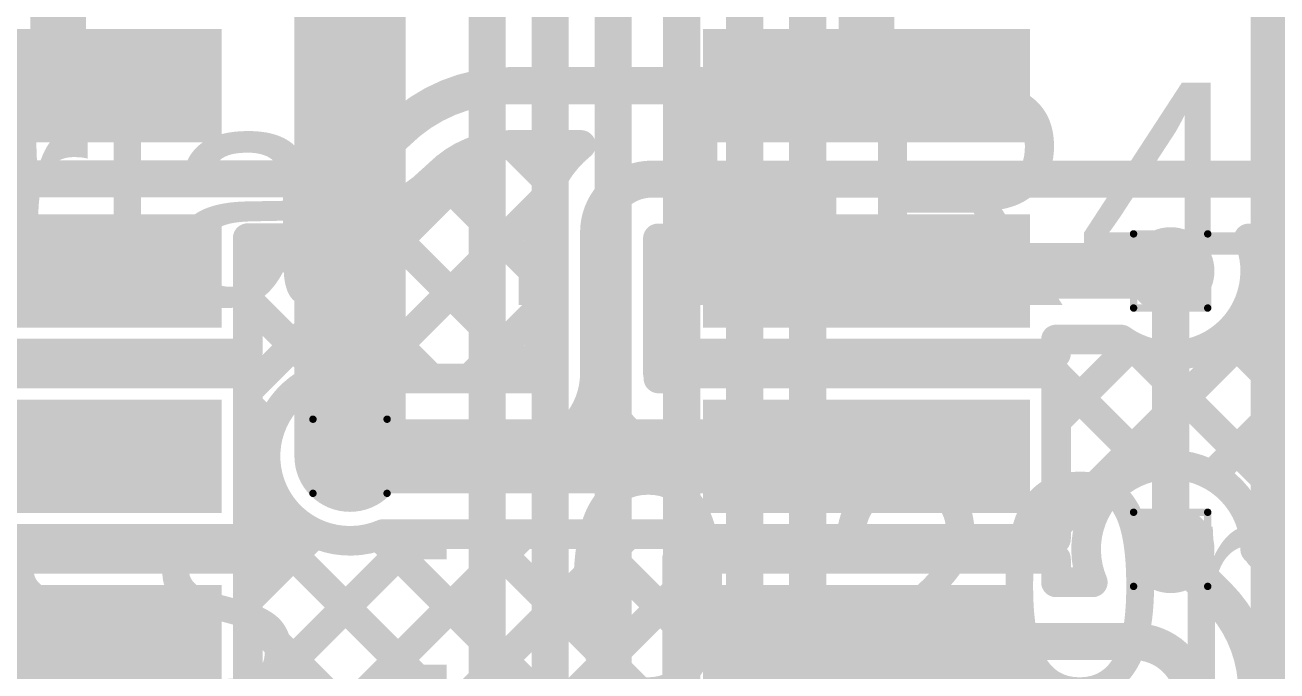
# Model space of a CAD drawing. Header units: inches. Extents: x -17 to 443, y -40 to 218.
# Drawn here: x 95.82 to 104.4, y 145.42 to 149.84 of the extents above; entities that cross this region are included whole.
import ezdxf

# ---------------------------------------------------------------- set-up
doc = ezdxf.new("R2010")
doc.units = ezdxf.units.IN
for name, color, linetype in [('Bottom Layer', 5, 'Continuous'), ('Drill Drawing', 1, 'Continuous'), ('Fabrication', 76, 'Continuous'), ('Top Layer', 1, 'Continuous'), ('Top Overlay', 2, 'Continuous'), ('Top Paste', 8, 'Continuous'), ('Top Solder', 216, 'Continuous'), ('Via Holes', 16, 'Continuous')]:
    doc.layers.add(name, color=color, linetype=linetype)
doc.styles.add('Arial', font='', dxfattribs={"height": 0.2})
doc.styles.get('Arial').set_extended_font_data('Arial')

# ---------------------------------------------------------------- blocks, each defined once
blk = doc.blocks.new('14_SO_26')
at = {"layer": 'Top Layer'}
for points in [[(-1.7501, 4.097), (-1.7501, 3.523), (-3.7881, 3.523), (-3.7881, 4.097)], [(3.7881, 4.097), (3.7881, 3.523), (1.7501, 3.523), (1.7501, 4.097)], [(-1.7501, 2.827), (-1.7501, 2.253), (-3.7881, 2.253), (-3.7881, 2.827)], [(3.7881, 2.827), (3.7881, 2.253), (1.7501, 2.253), (1.7501, 2.827)], [(-1.7501, 1.557), (-1.7501, 0.983), (-3.7881, 0.983), (-3.7881, 1.557)], [(3.7881, 1.557), (3.7881, 0.983), (1.7501, 0.983), (1.7501, 1.557)], [(-1.7501, 0.287), (-1.7501, -0.287), (-3.7881, -0.287), (-3.7881, 0.287)], [(3.7881, 0.287), (3.7881, -0.287), (1.7501, -0.287), (1.7501, 0.287)], [(-1.7501, -0.983), (-1.7501, -1.557), (-3.7881, -1.557), (-3.7881, -0.983)], [(3.7881, -0.983), (3.7881, -1.557), (1.7501, -1.557), (1.7501, -0.983)], [(-1.7501, -2.253), (-1.7501, -2.827), (-3.7881, -2.827), (-3.7881, -2.253)], [(3.7881, -2.253), (3.7881, -2.827), (1.7501, -2.827), (1.7501, -2.253)], [(-1.7501, -3.523), (-1.7501, -4.097), (-3.7881, -4.097), (-3.7881, -3.523)], [(3.7881, -3.523), (3.7881, -4.097), (1.7501, -4.097), (1.7501, -3.523)]]:
    blk.add_hatch(color=1, dxfattribs=at).paths.add_polyline_path(points)
at = {"layer": 'Top Paste'}
for points in [[(-1.7501, 4.097), (-1.7501, 3.523), (-3.7881, 3.523), (-3.7881, 4.097)], [(3.7881, 4.097), (3.7881, 3.523), (1.7501, 3.523), (1.7501, 4.097)], [(-1.7501, 2.827), (-1.7501, 2.253), (-3.7881, 2.253), (-3.7881, 2.827)], [(3.7881, 2.827), (3.7881, 2.253), (1.7501, 2.253), (1.7501, 2.827)], [(-1.7501, 1.557), (-1.7501, 0.983), (-3.7881, 0.983), (-3.7881, 1.557)], [(3.7881, 1.557), (3.7881, 0.983), (1.7501, 0.983), (1.7501, 1.557)], [(-1.7501, 0.287), (-1.7501, -0.287), (-3.7881, -0.287), (-3.7881, 0.287)], [(3.7881, 0.287), (3.7881, -0.287), (1.7501, -0.287), (1.7501, 0.287)], [(-1.7501, -0.983), (-1.7501, -1.557), (-3.7881, -1.557), (-3.7881, -0.983)], [(3.7881, -0.983), (3.7881, -1.557), (1.7501, -1.557), (1.7501, -0.983)], [(-1.7501, -2.253), (-1.7501, -2.827), (-3.7881, -2.827), (-3.7881, -2.253)], [(3.7881, -2.253), (3.7881, -2.827), (1.7501, -2.827), (1.7501, -2.253)], [(-1.7501, -3.523), (-1.7501, -4.097), (-3.7881, -4.097), (-3.7881, -3.523)], [(3.7881, -3.523), (3.7881, -4.097), (1.7501, -4.097), (1.7501, -3.523)]]:
    blk.add_hatch(color=8, dxfattribs=at).paths.add_polyline_path(points)
at = {"layer": 'Top Solder'}
for points in [[(-1.6485, 4.1986), (-1.6485, 3.4214), (-3.8897, 3.4214), (-3.8897, 4.1986)], [(3.8897, 4.1986), (3.8897, 3.4214), (1.6485, 3.4214), (1.6485, 4.1986)], [(-1.6485, 2.9286), (-1.6485, 2.1514), (-3.8897, 2.1514), (-3.8897, 2.9286)], [(3.8897, 2.9286), (3.8897, 2.1514), (1.6485, 2.1514), (1.6485, 2.9286)], [(-1.6485, 1.6586), (-1.6485, 0.8814), (-3.8897, 0.8814), (-3.8897, 1.6586)], [(3.8897, 1.6586), (3.8897, 0.8814), (1.6485, 0.8814), (1.6485, 1.6586)], [(-1.6485, 0.3886), (-1.6485, -0.3886), (-3.8897, -0.3886), (-3.8897, 0.3886)], [(3.8897, 0.3886), (3.8897, -0.3886), (1.6485, -0.3886), (1.6485, 0.3886)], [(-1.6485, -0.8814), (-1.6485, -1.6586), (-3.8897, -1.6586), (-3.8897, -0.8814)], [(3.8897, -0.8814), (3.8897, -1.6586), (1.6485, -1.6586), (1.6485, -0.8814)], [(-1.6485, -2.1514), (-1.6485, -2.9286), (-3.8897, -2.9286), (-3.8897, -2.1514)], [(3.8897, -2.1514), (3.8897, -2.9286), (1.6485, -2.9286), (1.6485, -2.1514)], [(-1.6485, -3.4214), (-1.6485, -4.1986), (-3.8897, -4.1986), (-3.8897, -3.4214)], [(3.8897, -3.4214), (3.8897, -4.1986), (1.6485, -4.1986), (1.6485, -3.4214)]]:
    blk.add_hatch(color=216, dxfattribs=at).paths.add_polyline_path(points)
at = {"layer": 'Top Overlay'}
for points in [[(-1.5214, 4.4012, 0.1524, 0.1524, 0), (1.5214, 4.4012, 0.1524, 0.1524, 0)], [(-4.1661, 3.7084, 0.2, 0.2, 0), (-4.1661, 3.9624, 0.2, 0.2, 0)], [(-4.1661, 3.9624, 0.2, 0.2, 0), (-4.0391, 3.8354, 0.2, 0.2, 0)], [(-4.1661, 3.7084, 0.2, 0.2, 0), (-4.0391, 3.8354, 0.2, 0.2, 0)], [(-1.5214, -4.4012, 0.1524, 0.1524, 0), (1.5214, -4.4012, 0.1524, 0.1524, 0)]]:
    blk.add_lwpolyline(points, format="xyseb", dxfattribs=at)
for points in [[(-1.5595, 4.4012, 0.0762, 0.0762, 1), (-1.4833, 4.4012, 0.0762, 0.0762, 1)], [(1.4833, 4.4012, 0.0762, 0.0762, 1), (1.5595, 4.4012, 0.0762, 0.0762, 1)], [(-4.2161, 3.9624, 0.1, 0.1, 1), (-4.1161, 3.9624, 0.1, 0.1, 1)], [(-4.2161, 3.9624, 0.1, 0.1, 1), (-4.1161, 3.9624, 0.1, 0.1, 1)], [(-4.0891, 3.8354, 0.1, 0.1, 1), (-3.9891, 3.8354, 0.1, 0.1, 1)], [(-4.0891, 3.8354, 0.1, 0.1, 1), (-3.9891, 3.8354, 0.1, 0.1, 1)], [(-4.2161, 3.7084, 0.1, 0.1, 1), (-4.1161, 3.7084, 0.1, 0.1, 1)], [(-4.2161, 3.7084, 0.1, 0.1, 1), (-4.1161, 3.7084, 0.1, 0.1, 1)], [(-1.5595, -4.4012, 0.0762, 0.0762, 1), (-1.4833, -4.4012, 0.0762, 0.0762, 1)], [(1.4833, -4.4012, 0.0762, 0.0762, 1), (1.5595, -4.4012, 0.0762, 0.0762, 1)]]:
    blk.add_lwpolyline(points, format="xyseb", close=True, dxfattribs=at)

msp = doc.modelspace()

# ---------------------------------------------------------------- hatches: boundary and pattern name
at = {"layer": 'Bottom Layer'}
h = msp.add_hatch(color=5, dxfattribs=at)
edge = h.paths.add_edge_path()
edge.add_arc((103.6687, 148.1595), 0.3, 0, 360)
h = msp.add_hatch(color=5, dxfattribs=at)
edge = h.paths.add_edge_path()
edge.add_arc((98.0461, 146.8895), 0.3, 0, 360)
h = msp.add_hatch(color=5, dxfattribs=at)
edge = h.paths.add_edge_path()
edge.add_arc((103.6687, 146.2518), 0.3, 0, 360)
at = {"layer": 'Top Layer'}
h = msp.add_hatch(color=1, dxfattribs=at)
edge = h.paths.add_edge_path()
edge.add_arc((103.6687, 148.1595), 0.3, 0, 360)
h = msp.add_hatch(color=1, dxfattribs=at)
edge = h.paths.add_edge_path()
edge.add_arc((98.0461, 146.8895), 0.3, 0, 360)
h = msp.add_hatch(color=1, dxfattribs=at)
edge = h.paths.add_edge_path()
edge.add_arc((103.6687, 146.2518), 0.3, 0, 360)
at = {"layer": 'Via Holes'}
h = msp.add_hatch(color=7, dxfattribs=at)
edge = h.paths.add_edge_path()
edge.add_arc((103.6687, 148.1595), 0.15, 0, 360)
h = msp.add_hatch(color=7, dxfattribs=at)
edge = h.paths.add_edge_path()
edge.add_arc((98.0461, 146.8895), 0.15, 0, 360)
h = msp.add_hatch(color=7, dxfattribs=at)
edge = h.paths.add_edge_path()
edge.add_arc((103.6687, 146.2518), 0.15, 0, 360)

# ---------------------------------------------------------------- linework, layer by layer
at = {"layer": 'Bottom Layer'}
for points in [[(100.3182, 139.5738, 0.254, 0.254, 0), (100.3182, 158.7518, 0.254, 0.254, 0)], [(104.3442, 139.5644, 0.254, 0.254, 0), (104.3442, 158.7611, 0.254, 0.254, 0)], [(99.8489, 139.6531, 0.254, 0.254, 0), (99.8489, 158.6725, 0.254, 0.254, 0)], [(99.4171, 140.9152, 0.254, 0.254, 0), (99.4171, 157.5021, 0.254, 0.254, 0)], [(100.75, 140.8023, 0.254, 0.254, 0), (100.75, 157.4455, 0.254, 0.254, 0)], [(101.1818, 141.1861, 0.254, 0.254, 0), (101.1818, 157.2257, 0.254, 0.254, 0)], [(98.9853, 141.2654, 0.254, 0.254, 0), (98.9853, 157.0234, 0.254, 0.254, 0)], [(98.0461, 146.8895, 0.762, 0.762, 0), (98.0461, 155.9929, 0.762, 0.762, 0)], [(103.6687, 146.2518, 0.254, 0.254, 0), (103.6687, 148.138, 0.254, 0.254, 0)]]:
    msp.add_lwpolyline(points, format="xyseb", dxfattribs=at)
for points in [[(103.6052, 148.138, 0.127, 0.127, 1), (103.7322, 148.138, 0.127, 0.127, 1)], [(97.8556, 146.8895, 0.381, 0.381, 1), (98.2366, 146.8895, 0.381, 0.381, 1)], [(103.6052, 146.2518, 0.127, 0.127, 1), (103.7322, 146.2518, 0.127, 0.127, 1)]]:
    msp.add_lwpolyline(points, format="xyseb", close=True, dxfattribs=at)
at = {"layer": 'Drill Drawing'}
for points in [[(103.4147, 148.4135, 0.0508, 0.0508, 0), (103.9227, 148.4135, 0.0508, 0.0508, 0)], [(103.4147, 147.9055, 0.0508, 0.0508, 0), (103.4147, 148.4135, 0.0508, 0.0508, 0)], [(103.9227, 147.9055, 0.0508, 0.0508, 0), (103.9227, 148.4135, 0.0508, 0.0508, 0)], [(103.4147, 147.9055, 0.0508, 0.0508, 0), (103.9227, 147.9055, 0.0508, 0.0508, 0)], [(97.7921, 147.1435, 0.0508, 0.0508, 0), (98.3001, 147.1435, 0.0508, 0.0508, 0)], [(97.7921, 146.6355, 0.0508, 0.0508, 0), (97.7921, 147.1435, 0.0508, 0.0508, 0)], [(98.3001, 146.6355, 0.0508, 0.0508, 0), (98.3001, 147.1435, 0.0508, 0.0508, 0)], [(97.7921, 146.6355, 0.0508, 0.0508, 0), (98.3001, 146.6355, 0.0508, 0.0508, 0)], [(103.4147, 146.5058, 0.0508, 0.0508, 0), (103.9227, 146.5058, 0.0508, 0.0508, 0)], [(103.4147, 145.9978, 0.0508, 0.0508, 0), (103.4147, 146.5058, 0.0508, 0.0508, 0)], [(103.9227, 145.9978, 0.0508, 0.0508, 0), (103.9227, 146.5058, 0.0508, 0.0508, 0)], [(103.4147, 145.9978, 0.0508, 0.0508, 0), (103.9227, 145.9978, 0.0508, 0.0508, 0)]]:
    msp.add_lwpolyline(points, format="xyseb", dxfattribs=at)
for points in [[(103.402, 148.4135, 0.0254, 0.0254, 1), (103.4274, 148.4135, 0.0254, 0.0254, 1)], [(103.402, 148.4135, 0.0254, 0.0254, 1), (103.4274, 148.4135, 0.0254, 0.0254, 1)], [(103.91, 148.4135, 0.0254, 0.0254, 1), (103.9354, 148.4135, 0.0254, 0.0254, 1)], [(103.91, 148.4135, 0.0254, 0.0254, 1), (103.9354, 148.4135, 0.0254, 0.0254, 1)], [(103.402, 147.9055, 0.0254, 0.0254, 1), (103.4274, 147.9055, 0.0254, 0.0254, 1)], [(103.402, 147.9055, 0.0254, 0.0254, 1), (103.4274, 147.9055, 0.0254, 0.0254, 1)], [(103.91, 147.9055, 0.0254, 0.0254, 1), (103.9354, 147.9055, 0.0254, 0.0254, 1)], [(103.91, 147.9055, 0.0254, 0.0254, 1), (103.9354, 147.9055, 0.0254, 0.0254, 1)], [(97.7794, 147.1435, 0.0254, 0.0254, 1), (97.8048, 147.1435, 0.0254, 0.0254, 1)], [(97.7794, 147.1435, 0.0254, 0.0254, 1), (97.8048, 147.1435, 0.0254, 0.0254, 1)], [(98.2874, 147.1435, 0.0254, 0.0254, 1), (98.3128, 147.1435, 0.0254, 0.0254, 1)], [(98.2874, 147.1435, 0.0254, 0.0254, 1), (98.3128, 147.1435, 0.0254, 0.0254, 1)], [(97.7794, 146.6355, 0.0254, 0.0254, 1), (97.8048, 146.6355, 0.0254, 0.0254, 1)], [(97.7794, 146.6355, 0.0254, 0.0254, 1), (97.8048, 146.6355, 0.0254, 0.0254, 1)], [(98.2874, 146.6355, 0.0254, 0.0254, 1), (98.3128, 146.6355, 0.0254, 0.0254, 1)], [(98.2874, 146.6355, 0.0254, 0.0254, 1), (98.3128, 146.6355, 0.0254, 0.0254, 1)], [(103.402, 146.5058, 0.0254, 0.0254, 1), (103.4274, 146.5058, 0.0254, 0.0254, 1)], [(103.402, 146.5058, 0.0254, 0.0254, 1), (103.4274, 146.5058, 0.0254, 0.0254, 1)], [(103.91, 146.5058, 0.0254, 0.0254, 1), (103.9354, 146.5058, 0.0254, 0.0254, 1)], [(103.91, 146.5058, 0.0254, 0.0254, 1), (103.9354, 146.5058, 0.0254, 0.0254, 1)], [(103.402, 145.9978, 0.0254, 0.0254, 1), (103.4274, 145.9978, 0.0254, 0.0254, 1)], [(103.402, 145.9978, 0.0254, 0.0254, 1), (103.4274, 145.9978, 0.0254, 0.0254, 1)], [(103.91, 145.9978, 0.0254, 0.0254, 1), (103.9354, 145.9978, 0.0254, 0.0254, 1)], [(103.91, 145.9978, 0.0254, 0.0254, 1), (103.9354, 145.9978, 0.0254, 0.0254, 1)]]:
    msp.add_lwpolyline(points, format="xyseb", close=True, dxfattribs=at)
at = {"layer": 'Top Layer'}
for points in [[(96.0466, 149.4295, 0.381, 0.381, 0), (96.0466, 150.6995, 0.381, 0.381, 0)], [(101.5848, 149.4295, 0.381, 0.381, 0), (101.5848, 150.6995, 0.381, 0.381, 0)], [(98.3655, 149.1101, 0.254, 0.254, -0.198912), (99.1364, 149.4295, 0.254, 0.254, 0)], [(99.1364, 149.4295, 0.254, 0.254, 0), (101.5848, 149.4295, 0.254, 0.254, 0)], [(98.3655, 149.1101, 0.254, 0.254, -0.198912), (97.5945, 148.7908, 0.254, 0.254, 0)], [(97.345, 147.3383, 0.2032, 0.2032, 0), (99.0198, 149.013, 0.2032, 0.2032, 0)], [(98.6528, 148.8228, 0.2032, 0.2032, -0.198912), (99.1364, 149.0231, 0.2032, 0.2032, 0)], [(99.1364, 149.0231, 0.2032, 0.2032, 0), (99.6281, 149.0231, 0.2032, 0.2032, 0)], [(99.1574, 149.0231, 0.2032, 0.2032, 0), (99.4199, 148.7606, 0.2032, 0.2032, 0)], [(99.3428, 148.4244, 0.2032, 0.2032, -0.226113), (99.6281, 149.0231, 0.2032, 0.2032, 0)], [(94.403, 148.7908, 0.254, 0.254, 0), (97.5945, 148.7908, 0.254, 0.254, 0)], [(98.6528, 148.8228, 0.2032, 0.2032, -0.198912), (97.5945, 148.3844, 0.2032, 0.2032, 0)], [(98.646, 148.816, 0.2032, 0.2032, 0), (99.3428, 148.1193, 0.2032, 0.2032, 0)], [(99.7492, 148.4244, 0.254, 0.254, -0.414214), (100.1135, 148.7887, 0.254, 0.254, 0)], [(100.1135, 148.7887, 0.254, 0.254, 0), (109.4945, 148.7887, 0.254, 0.254, 0)], [(98.1786, 147.4535, 0.2032, 0.2032, 0), (99.3772, 148.652, 0.2032, 0.2032, 0)], [(98.2216, 148.5221, 0.2032, 0.2032, 0), (99.3208, 147.4229, 0.2032, 0.2032, 0)], [(97.345, 148.0567, 0.2032, 0.2032, 0), (97.6748, 148.3866, 0.2032, 0.2032, 0)], [(97.345, 148.3844, 0.2032, 0.2032, 0), (97.5945, 148.3844, 0.2032, 0.2032, 0)], [(97.345, 147.5931, 0.2032, 0.2032, 0), (97.345, 148.3844, 0.2032, 0.2032, 0)], [(97.6401, 148.3851, 0.2032, 0.2032, 0), (98.6024, 147.4229, 0.2032, 0.2032, 0)], [(99.3428, 147.4574, 0.2032, 0.2032, 0), (99.3428, 148.4244, 0.2032, 0.2032, 0)], [(99.7492, 147.4574, 0.254, 0.254, 0), (99.7492, 148.4244, 0.254, 0.254, 0)], [(100.1556, 148.3823, 0.2032, 0.2032, 0), (100.2864, 148.3823, 0.2032, 0.2032, 0)], [(100.1556, 147.4574, 0.2032, 0.2032, 0), (100.1556, 148.3823, 0.2032, 0.2032, 0)], [(100.2864, 147.5931, 0.2032, 0.2032, 0), (100.2864, 148.3823, 0.2032, 0.2032, 0)], [(102.8832, 146.4107, 0.2032, 0.2032, 0), (104.8548, 148.3823, 0.2032, 0.2032, 0)], [(104.2035, 148.3823, 0.2032, 0.2032, 0), (105.6702, 148.3823, 0.2032, 0.2032, 0)], [(104.2035, 148.3823, 0.2032, 0.2032, -0.099026), (104.2481, 148.1595, 0.2032, 0.2032, 0)], [(94.3845, 148.1595, 0.381, 0.381, 0), (96.0466, 148.1595, 0.381, 0.381, 0)], [(101.5848, 148.1595, 0.381, 0.381, 0), (103.6687, 148.1595, 0.381, 0.381, 0)], [(104.241, 148.25, 0.2032, 0.2032, 0), (105.1317, 147.3594, 0.2032, 0.2032, 0)], [(100.1556, 147.9936, 0.2032, 0.2032, 0), (100.2864, 148.1244, 0.2032, 0.2032, 0)], [(104.2481, 148.1595, 0.2032, 0.2032, -0.611631), (103.3298, 147.6896, 0.2032, 0.2032, 0)], [(97.345, 147.9618, 0.2032, 0.2032, 0), (97.8665, 147.4403, 0.2032, 0.2032, 0)], [(100.1556, 148.0249, 0.2032, 0.2032, 0), (100.2864, 147.8941, 0.2032, 0.2032, 0)], [(98.8664, 147.4229, 0.2032, 0.2032, 0), (99.3428, 147.8992, 0.2032, 0.2032, 0)], [(104.0497, 147.7229, 0.2032, 0.2032, 0), (104.518, 147.2546, 0.2032, 0.2032, 0)], [(102.8832, 147.6896, 0.2032, 0.2032, 0), (103.3298, 147.6896, 0.2032, 0.2032, 0)], [(102.8832, 147.5931, 0.2032, 0.2032, 0), (102.8832, 147.6896, 0.2032, 0.2032, 0)], [(102.8832, 147.1291, 0.2032, 0.2032, 0), (103.4002, 147.6461, 0.2032, 0.2032, 0)], [(103.4162, 147.638, 0.2032, 0.2032, 0), (104.518, 146.5362, 0.2032, 0.2032, 0)], [(94.7482, 147.5931, 0.2032, 0.2032, 0), (97.345, 147.5931, 0.2032, 0.2032, 0)], [(96.0257, 147.4559, 0.2032, 0.2032, 0), (96.1629, 147.5931, 0.2032, 0.2032, 0)], [(96.2769, 147.5931, 0.2032, 0.2032, 0), (96.4141, 147.4559, 0.2032, 0.2032, 0)], [(96.7442, 147.4559, 0.2032, 0.2032, 0), (96.8814, 147.5931, 0.2032, 0.2032, 0)], [(96.9953, 147.5931, 0.2032, 0.2032, 0), (97.1325, 147.4559, 0.2032, 0.2032, 0)], [(100.2864, 147.5931, 0.2032, 0.2032, 0), (102.8832, 147.5931, 0.2032, 0.2032, 0)], [(100.3363, 147.4559, 0.2032, 0.2032, 0), (100.4735, 147.5931, 0.2032, 0.2032, 0)], [(100.5874, 147.5931, 0.2032, 0.2032, 0), (100.7246, 147.4559, 0.2032, 0.2032, 0)], [(101.0547, 147.4559, 0.2032, 0.2032, 0), (101.1919, 147.5931, 0.2032, 0.2032, 0)], [(101.3059, 147.5931, 0.2032, 0.2032, 0), (101.4431, 147.4559, 0.2032, 0.2032, 0)], [(101.7731, 147.4559, 0.2032, 0.2032, 0), (101.9103, 147.5931, 0.2032, 0.2032, 0)], [(102.0243, 147.5931, 0.2032, 0.2032, 0), (102.1615, 147.4559, 0.2032, 0.2032, 0)], [(102.4915, 147.4559, 0.2032, 0.2032, 0), (102.6287, 147.5931, 0.2032, 0.2032, 0)], [(102.7427, 147.5931, 0.2032, 0.2032, 0), (102.8799, 147.4559, 0.2032, 0.2032, 0)], [(94.7482, 147.4559, 0.2032, 0.2032, 0), (97.345, 147.4559, 0.2032, 0.2032, 0)], [(97.345, 146.3231, 0.2032, 0.2032, 0), (97.345, 147.4559, 0.2032, 0.2032, 0)], [(98.2724, 146.3561, 0.2032, 0.2032, -1.5104), (98.2724, 147.4229, 0.2032, 0.2032, 0)], [(99.7492, 147.4574, 0.254, 0.254, -0.414214), (99.1812, 146.8895, 0.254, 0.254, 0)], [(99.7492, 147.1018, 0.254, 0.254, 0), (99.7492, 147.4574, 0.254, 0.254, 0)], [(100.3171, 146.8895, 0.254, 0.254, -0.414214), (99.7492, 147.4574, 0.254, 0.254, 0)], [(100.2864, 147.4559, 0.2032, 0.2032, 0), (102.8832, 147.4559, 0.2032, 0.2032, 0)], [(102.8832, 146.3231, 0.2032, 0.2032, 0), (102.8832, 147.4559, 0.2032, 0.2032, 0)], [(102.8832, 147.4526, 0.2032, 0.2032, 0), (103.5231, 146.8126, 0.2032, 0.2032, 0)], [(98.2724, 147.4229, 0.2032, 0.2032, 0), (99.1812, 147.4229, 0.2032, 0.2032, 0)], [(99.1812, 147.4229, 0.2032, 0.2032, 0), (99.339, 147.4229, 0.2032, 0.2032, 0)], [(100.1593, 147.4229, 0.2032, 0.2032, 0), (100.2864, 147.4229, 0.2032, 0.2032, 0)], [(103.9496, 146.7586, 0.2032, 0.2032, 0), (104.518, 147.3271, 0.2032, 0.2032, 0)], [(97.345, 147.2434, 0.2032, 0.2032, 0), (97.5014, 147.087, 0.2032, 0.2032, 0)], [(98.0461, 146.8895, 0.508, 0.508, 0), (99.1812, 146.8895, 0.508, 0.508, 0)], [(99.1812, 146.8895, 0.508, 0.508, 0), (100.3171, 146.8895, 0.508, 0.508, 0)], [(100.3171, 146.8895, 0.508, 0.508, 0), (100.8528, 146.8895, 0.508, 0.508, 0)], [(93.9879, 146.8895, 0.381, 0.381, 0), (96.0466, 146.8895, 0.381, 0.381, 0)], [(100.8528, 146.8895, 0.3048, 0.3048, 0), (101.5848, 146.8895, 0.3048, 0.3048, 0)], [(97.345, 146.6199, 0.2032, 0.2032, 0), (97.4821, 146.757, 0.2032, 0.2032, 0)], [(103.1352, 146.0259, 0.2032, 0.2032, -1.223446), (104.2481, 146.2518, 0.2032, 0.2032, 0)], [(102.8832, 146.7341, 0.2032, 0.2032, 0), (103.1365, 146.4808, 0.2032, 0.2032, 0)], [(104.2424, 146.3331, 0.2032, 0.2032, 0), (104.518, 146.6087, 0.2032, 0.2032, 0)], [(97.345, 146.525, 0.2032, 0.2032, 0), (100.2864, 143.5836, 0.2032, 0.2032, 0)], [(102.7956, 146.3231, 0.2032, 0.2032, 0), (102.8832, 146.4107, 0.2032, 0.2032, 0)], [(94.7482, 146.3231, 0.2032, 0.2032, 0), (97.345, 146.3231, 0.2032, 0.2032, 0)], [(96.1101, 146.3231, 0.2032, 0.2032, 0), (96.2473, 146.1859, 0.2032, 0.2032, 0)], [(96.1926, 146.1859, 0.2032, 0.2032, 0), (96.3298, 146.3231, 0.2032, 0.2032, 0)], [(96.8285, 146.3231, 0.2032, 0.2032, 0), (96.9657, 146.1859, 0.2032, 0.2032, 0)], [(96.911, 146.1859, 0.2032, 0.2032, 0), (97.0482, 146.3231, 0.2032, 0.2032, 0)], [(97.2447, 143.6459, 0.2032, 0.2032, 0), (99.9549, 146.3561, 0.2032, 0.2032, 0)], [(97.345, 145.9014, 0.2032, 0.2032, 0), (97.8058, 146.3623, 0.2032, 0.2032, 0)], [(97.345, 145.183, 0.2032, 0.2032, 0), (98.518, 146.3561, 0.2032, 0.2032, 0)], [(97.345, 144.4646, 0.2032, 0.2032, 0), (99.2365, 146.3561, 0.2032, 0.2032, 0)], [(98.2436, 146.3448, 0.2032, 0.2032, 0), (100.2864, 144.302, 0.2032, 0.2032, 0)], [(98.2724, 146.3561, 0.2032, 0.2032, 0), (99.1812, 146.3561, 0.2032, 0.2032, 0)], [(98.9507, 146.3561, 0.2032, 0.2032, 0), (100.391, 144.9159, 0.2032, 0.2032, 0)], [(99.1812, 146.3561, 0.2032, 0.2032, 0), (100.2864, 146.3561, 0.2032, 0.2032, 0)], [(99.6692, 146.3561, 0.2032, 0.2032, 0), (100.2864, 145.7388, 0.2032, 0.2032, 0)], [(100.2864, 146.3231, 0.2032, 0.2032, 0), (102.8832, 146.3231, 0.2032, 0.2032, 0)], [(100.4206, 146.3231, 0.2032, 0.2032, 0), (100.5578, 146.1859, 0.2032, 0.2032, 0)], [(100.5031, 146.1859, 0.2032, 0.2032, 0), (100.6403, 146.3231, 0.2032, 0.2032, 0)], [(101.139, 146.3231, 0.2032, 0.2032, 0), (101.2762, 146.1859, 0.2032, 0.2032, 0)], [(101.2215, 146.1859, 0.2032, 0.2032, 0), (101.3587, 146.3231, 0.2032, 0.2032, 0)], [(101.8574, 146.3231, 0.2032, 0.2032, 0), (101.9946, 146.1859, 0.2032, 0.2032, 0)], [(101.9399, 146.1859, 0.2032, 0.2032, 0), (102.0772, 146.3231, 0.2032, 0.2032, 0)], [(102.5759, 146.3231, 0.2032, 0.2032, 0), (102.7131, 146.1859, 0.2032, 0.2032, 0)], [(102.6584, 146.1859, 0.2032, 0.2032, 0), (102.7956, 146.3231, 0.2032, 0.2032, 0)], [(103.6687, 146.2518, 0.254, 0.254, 0), (103.9886, 145.932, 0.254, 0.254, 0)], [(95.1447, 146.1859, 0.2032, 0.2032, 0), (97.345, 146.1859, 0.2032, 0.2032, 0)], [(97.345, 145.0531, 0.2032, 0.2032, 0), (97.345, 146.1859, 0.2032, 0.2032, 0)], [(100.2864, 146.1859, 0.2032, 0.2032, 0), (102.8832, 146.1859, 0.2032, 0.2032, 0)], [(100.2864, 145.0531, 0.2032, 0.2032, 0), (100.2864, 146.1859, 0.2032, 0.2032, 0)], [(102.8832, 146.0259, 0.2032, 0.2032, 0), (102.8832, 146.1859, 0.2032, 0.2032, 0)], [(104.2759, 146.2193, 0.2032, 0.2032, -0.198912), (104.6649, 145.2804, 0.2032, 0.2032, 0)], [(102.8832, 146.0259, 0.2032, 0.2032, 0), (103.1352, 146.0259, 0.2032, 0.2032, 0)], [(97.345, 143.0277, 0.2032, 0.2032, 0), (100.2864, 145.9692, 0.2032, 0.2032, 0)], [(103.9886, 145.932, 0.254, 0.254, -0.198913), (104.2585, 145.2804, 0.254, 0.254, 0)], [(97.345, 145.8066, 0.2032, 0.2032, 0), (100.2864, 142.8651, 0.2032, 0.2032, 0)], [(95.0226, 145.6195, 0.381, 0.381, 0), (96.0466, 145.6195, 0.381, 0.381, 0)], [(101.5848, 145.6195, 0.254, 0.254, 0), (103.4183, 145.6195, 0.254, 0.254, 0)], [(103.4183, 145.6195, 0.254, 0.254, -0.414214), (103.8267, 145.2111, 0.254, 0.254, 0)]]:
    msp.add_lwpolyline(points, format="xyseb", dxfattribs=at)
for points in [[(95.9513, 149.4295, 0.1905, 0.1905, 1), (96.1418, 149.4295, 0.1905, 0.1905, 1)], [(101.4896, 149.4295, 0.1905, 0.1905, 1), (101.6801, 149.4295, 0.1905, 0.1905, 1)], [(99.0729, 149.4295, 0.127, 0.127, 1), (99.1999, 149.4295, 0.127, 0.127, 1)], [(99.0729, 149.4295, 0.127, 0.127, 1), (99.1999, 149.4295, 0.127, 0.127, 1)], [(101.5213, 149.4295, 0.127, 0.127, 1), (101.6483, 149.4295, 0.127, 0.127, 1)], [(98.302, 149.1101, 0.127, 0.127, 1), (98.429, 149.1101, 0.127, 0.127, 1)], [(98.302, 149.1101, 0.127, 0.127, 1), (98.429, 149.1101, 0.127, 0.127, 1)], [(98.969, 149.013, 0.1016, 0.1016, 1), (99.0706, 149.013, 0.1016, 0.1016, 1)], [(99.0856, 149.0231, 0.1016, 0.1016, 1), (99.1872, 149.0231, 0.1016, 0.1016, 1)], [(99.0856, 149.0231, 0.1016, 0.1016, 1), (99.1872, 149.0231, 0.1016, 0.1016, 1)], [(99.1066, 149.0231, 0.1016, 0.1016, 1), (99.2082, 149.0231, 0.1016, 0.1016, 1)], [(99.5773, 149.0231, 0.1016, 0.1016, 1), (99.6789, 149.0231, 0.1016, 0.1016, 1)], [(99.5773, 149.0231, 0.1016, 0.1016, 1), (99.6789, 149.0231, 0.1016, 0.1016, 1)], [(97.531, 148.7908, 0.127, 0.127, 1), (97.658, 148.7908, 0.127, 0.127, 1)], [(97.531, 148.7908, 0.127, 0.127, 1), (97.658, 148.7908, 0.127, 0.127, 1)], [(98.5952, 148.816, 0.1016, 0.1016, 1), (98.6968, 148.816, 0.1016, 0.1016, 1)], [(98.602, 148.8228, 0.1016, 0.1016, 1), (98.7036, 148.8228, 0.1016, 0.1016, 1)], [(98.602, 148.8228, 0.1016, 0.1016, 1), (98.7036, 148.8228, 0.1016, 0.1016, 1)], [(100.05, 148.7887, 0.127, 0.127, 1), (100.177, 148.7887, 0.127, 0.127, 1)], [(100.05, 148.7887, 0.127, 0.127, 1), (100.177, 148.7887, 0.127, 0.127, 1)], [(99.3691, 148.7606, 0.1016, 0.1016, 1), (99.4707, 148.7606, 0.1016, 0.1016, 1)], [(99.3264, 148.652, 0.1016, 0.1016, 1), (99.428, 148.652, 0.1016, 0.1016, 1)], [(98.1708, 148.5221, 0.1016, 0.1016, 1), (98.2724, 148.5221, 0.1016, 0.1016, 1)], [(97.2942, 148.3844, 0.1016, 0.1016, 1), (97.3958, 148.3844, 0.1016, 0.1016, 1)], [(97.2942, 148.3844, 0.1016, 0.1016, 1), (97.3958, 148.3844, 0.1016, 0.1016, 1)], [(97.5437, 148.3844, 0.1016, 0.1016, 1), (97.6453, 148.3844, 0.1016, 0.1016, 1)], [(97.5437, 148.3844, 0.1016, 0.1016, 1), (97.6453, 148.3844, 0.1016, 0.1016, 1)], [(97.5893, 148.3851, 0.1016, 0.1016, 1), (97.6909, 148.3851, 0.1016, 0.1016, 1)], [(97.624, 148.3866, 0.1016, 0.1016, 1), (97.7256, 148.3866, 0.1016, 0.1016, 1)], [(99.292, 148.4244, 0.1016, 0.1016, 1), (99.3936, 148.4244, 0.1016, 0.1016, 1)], [(99.292, 148.4244, 0.1016, 0.1016, 1), (99.3936, 148.4244, 0.1016, 0.1016, 1)], [(99.6857, 148.4244, 0.127, 0.127, 1), (99.8127, 148.4244, 0.127, 0.127, 1)], [(99.6857, 148.4244, 0.127, 0.127, 1), (99.8127, 148.4244, 0.127, 0.127, 1)], [(100.1048, 148.3823, 0.1016, 0.1016, 1), (100.2064, 148.3823, 0.1016, 0.1016, 1)], [(100.1048, 148.3823, 0.1016, 0.1016, 1), (100.2064, 148.3823, 0.1016, 0.1016, 1)], [(100.2356, 148.3823, 0.1016, 0.1016, 1), (100.3372, 148.3823, 0.1016, 0.1016, 1)], [(100.2356, 148.3823, 0.1016, 0.1016, 1), (100.3372, 148.3823, 0.1016, 0.1016, 1)], [(104.1527, 148.3823, 0.1016, 0.1016, 1), (104.2543, 148.3823, 0.1016, 0.1016, 1)], [(104.1527, 148.3823, 0.1016, 0.1016, 1), (104.2543, 148.3823, 0.1016, 0.1016, 1)], [(95.9513, 148.1595, 0.1905, 0.1905, 1), (96.1418, 148.1595, 0.1905, 0.1905, 1)], [(101.4896, 148.1595, 0.1905, 0.1905, 1), (101.6801, 148.1595, 0.1905, 0.1905, 1)], [(103.5735, 148.1595, 0.1905, 0.1905, 1), (103.764, 148.1595, 0.1905, 0.1905, 1)], [(104.1902, 148.25, 0.1016, 0.1016, 1), (104.2918, 148.25, 0.1016, 0.1016, 1)], [(100.2356, 148.1244, 0.1016, 0.1016, 1), (100.3372, 148.1244, 0.1016, 0.1016, 1)], [(104.1973, 148.1595, 0.1016, 0.1016, 1), (104.2989, 148.1595, 0.1016, 0.1016, 1)], [(104.1973, 148.1595, 0.1016, 0.1016, 1), (104.2989, 148.1595, 0.1016, 0.1016, 1)], [(97.2942, 148.0567, 0.1016, 0.1016, 1), (97.3958, 148.0567, 0.1016, 0.1016, 1)], [(99.292, 148.1193, 0.1016, 0.1016, 1), (99.3936, 148.1193, 0.1016, 0.1016, 1)], [(97.2942, 147.9618, 0.1016, 0.1016, 1), (97.3958, 147.9618, 0.1016, 0.1016, 1)], [(100.1048, 148.0249, 0.1016, 0.1016, 1), (100.2064, 148.0249, 0.1016, 0.1016, 1)], [(100.1048, 147.9936, 0.1016, 0.1016, 1), (100.2064, 147.9936, 0.1016, 0.1016, 1)], [(99.292, 147.8992, 0.1016, 0.1016, 1), (99.3936, 147.8992, 0.1016, 0.1016, 1)], [(100.2356, 147.8941, 0.1016, 0.1016, 1), (100.3372, 147.8941, 0.1016, 0.1016, 1)], [(103.9989, 147.7229, 0.1016, 0.1016, 1), (104.1005, 147.7229, 0.1016, 0.1016, 1)], [(102.8324, 147.6896, 0.1016, 0.1016, 1), (102.934, 147.6896, 0.1016, 0.1016, 1)], [(102.8324, 147.6896, 0.1016, 0.1016, 1), (102.934, 147.6896, 0.1016, 0.1016, 1)], [(103.279, 147.6896, 0.1016, 0.1016, 1), (103.3806, 147.6896, 0.1016, 0.1016, 1)], [(103.279, 147.6896, 0.1016, 0.1016, 1), (103.3806, 147.6896, 0.1016, 0.1016, 1)], [(103.3494, 147.6461, 0.1016, 0.1016, 1), (103.451, 147.6461, 0.1016, 0.1016, 1)], [(103.3654, 147.638, 0.1016, 0.1016, 1), (103.467, 147.638, 0.1016, 0.1016, 1)], [(96.1121, 147.5931, 0.1016, 0.1016, 1), (96.2137, 147.5931, 0.1016, 0.1016, 1)], [(96.2261, 147.5931, 0.1016, 0.1016, 1), (96.3277, 147.5931, 0.1016, 0.1016, 1)], [(96.8306, 147.5931, 0.1016, 0.1016, 1), (96.9322, 147.5931, 0.1016, 0.1016, 1)], [(96.9445, 147.5931, 0.1016, 0.1016, 1), (97.0461, 147.5931, 0.1016, 0.1016, 1)], [(97.2942, 147.5931, 0.1016, 0.1016, 1), (97.3958, 147.5931, 0.1016, 0.1016, 1)], [(97.2942, 147.5931, 0.1016, 0.1016, 1), (97.3958, 147.5931, 0.1016, 0.1016, 1)], [(100.2356, 147.5931, 0.1016, 0.1016, 1), (100.3372, 147.5931, 0.1016, 0.1016, 1)], [(100.2356, 147.5931, 0.1016, 0.1016, 1), (100.3372, 147.5931, 0.1016, 0.1016, 1)], [(100.4227, 147.5931, 0.1016, 0.1016, 1), (100.5243, 147.5931, 0.1016, 0.1016, 1)], [(100.5366, 147.5931, 0.1016, 0.1016, 1), (100.6382, 147.5931, 0.1016, 0.1016, 1)], [(101.1411, 147.5931, 0.1016, 0.1016, 1), (101.2427, 147.5931, 0.1016, 0.1016, 1)], [(101.2551, 147.5931, 0.1016, 0.1016, 1), (101.3567, 147.5931, 0.1016, 0.1016, 1)], [(101.8595, 147.5931, 0.1016, 0.1016, 1), (101.9611, 147.5931, 0.1016, 0.1016, 1)], [(101.9735, 147.5931, 0.1016, 0.1016, 1), (102.0751, 147.5931, 0.1016, 0.1016, 1)], [(102.5779, 147.5931, 0.1016, 0.1016, 1), (102.6795, 147.5931, 0.1016, 0.1016, 1)], [(102.6919, 147.5931, 0.1016, 0.1016, 1), (102.7935, 147.5931, 0.1016, 0.1016, 1)], [(102.8324, 147.5931, 0.1016, 0.1016, 1), (102.934, 147.5931, 0.1016, 0.1016, 1)], [(102.8324, 147.5931, 0.1016, 0.1016, 1), (102.934, 147.5931, 0.1016, 0.1016, 1)], [(95.9749, 147.4559, 0.1016, 0.1016, 1), (96.0765, 147.4559, 0.1016, 0.1016, 1)], [(96.3633, 147.4559, 0.1016, 0.1016, 1), (96.4649, 147.4559, 0.1016, 0.1016, 1)], [(96.6934, 147.4559, 0.1016, 0.1016, 1), (96.795, 147.4559, 0.1016, 0.1016, 1)], [(97.0817, 147.4559, 0.1016, 0.1016, 1), (97.1833, 147.4559, 0.1016, 0.1016, 1)], [(97.2942, 147.4559, 0.1016, 0.1016, 1), (97.3958, 147.4559, 0.1016, 0.1016, 1)], [(97.2942, 147.4559, 0.1016, 0.1016, 1), (97.3958, 147.4559, 0.1016, 0.1016, 1)], [(97.8157, 147.4403, 0.1016, 0.1016, 1), (97.9173, 147.4403, 0.1016, 0.1016, 1)], [(98.1278, 147.4535, 0.1016, 0.1016, 1), (98.2294, 147.4535, 0.1016, 0.1016, 1)], [(99.292, 147.4574, 0.1016, 0.1016, 1), (99.3936, 147.4574, 0.1016, 0.1016, 1)], [(99.6857, 147.4574, 0.127, 0.127, 1), (99.8127, 147.4574, 0.127, 0.127, 1)], [(99.6857, 147.4574, 0.127, 0.127, 1), (99.8127, 147.4574, 0.127, 0.127, 1)], [(99.6857, 147.4574, 0.127, 0.127, 1), (99.8127, 147.4574, 0.127, 0.127, 1)], [(99.6857, 147.4574, 0.127, 0.127, 1), (99.8127, 147.4574, 0.127, 0.127, 1)], [(100.1048, 147.4574, 0.1016, 0.1016, 1), (100.2064, 147.4574, 0.1016, 0.1016, 1)], [(100.2356, 147.4559, 0.1016, 0.1016, 1), (100.3372, 147.4559, 0.1016, 0.1016, 1)], [(100.2855, 147.4559, 0.1016, 0.1016, 1), (100.3871, 147.4559, 0.1016, 0.1016, 1)], [(100.6738, 147.4559, 0.1016, 0.1016, 1), (100.7754, 147.4559, 0.1016, 0.1016, 1)], [(101.0039, 147.4559, 0.1016, 0.1016, 1), (101.1055, 147.4559, 0.1016, 0.1016, 1)], [(101.3923, 147.4559, 0.1016, 0.1016, 1), (101.4939, 147.4559, 0.1016, 0.1016, 1)], [(101.7223, 147.4559, 0.1016, 0.1016, 1), (101.8239, 147.4559, 0.1016, 0.1016, 1)], [(102.1107, 147.4559, 0.1016, 0.1016, 1), (102.2123, 147.4559, 0.1016, 0.1016, 1)], [(102.4407, 147.4559, 0.1016, 0.1016, 1), (102.5423, 147.4559, 0.1016, 0.1016, 1)], [(102.8291, 147.4559, 0.1016, 0.1016, 1), (102.9307, 147.4559, 0.1016, 0.1016, 1)], [(102.8324, 147.4559, 0.1016, 0.1016, 1), (102.934, 147.4559, 0.1016, 0.1016, 1)], [(102.8324, 147.4559, 0.1016, 0.1016, 1), (102.934, 147.4559, 0.1016, 0.1016, 1)], [(102.8324, 147.4526, 0.1016, 0.1016, 1), (102.934, 147.4526, 0.1016, 0.1016, 1)], [(98.2216, 147.4229, 0.1016, 0.1016, 1), (98.3232, 147.4229, 0.1016, 0.1016, 1)], [(98.2216, 147.4229, 0.1016, 0.1016, 1), (98.3232, 147.4229, 0.1016, 0.1016, 1)], [(98.5516, 147.4229, 0.1016, 0.1016, 1), (98.6532, 147.4229, 0.1016, 0.1016, 1)], [(98.8156, 147.4229, 0.1016, 0.1016, 1), (98.9172, 147.4229, 0.1016, 0.1016, 1)], [(99.1304, 147.4229, 0.1016, 0.1016, 1), (99.232, 147.4229, 0.1016, 0.1016, 1)], [(99.1304, 147.4229, 0.1016, 0.1016, 1), (99.232, 147.4229, 0.1016, 0.1016, 1)], [(99.27, 147.4229, 0.1016, 0.1016, 1), (99.3716, 147.4229, 0.1016, 0.1016, 1)], [(99.2882, 147.4229, 0.1016, 0.1016, 1), (99.3898, 147.4229, 0.1016, 0.1016, 1)], [(100.1085, 147.4229, 0.1016, 0.1016, 1), (100.2101, 147.4229, 0.1016, 0.1016, 1)], [(100.2356, 147.4229, 0.1016, 0.1016, 1), (100.3372, 147.4229, 0.1016, 0.1016, 1)], [(97.2942, 147.3383, 0.1016, 0.1016, 1), (97.3958, 147.3383, 0.1016, 0.1016, 1)], [(97.2942, 147.2434, 0.1016, 0.1016, 1), (97.3958, 147.2434, 0.1016, 0.1016, 1)], [(99.6857, 147.1018, 0.127, 0.127, 1), (99.8127, 147.1018, 0.127, 0.127, 1)], [(102.8324, 147.1291, 0.1016, 0.1016, 1), (102.934, 147.1291, 0.1016, 0.1016, 1)], [(97.4506, 147.087, 0.1016, 0.1016, 1), (97.5522, 147.087, 0.1016, 0.1016, 1)], [(97.9191, 146.8895, 0.254, 0.254, 1), (98.1731, 146.8895, 0.254, 0.254, 1)], [(99.0542, 146.8895, 0.254, 0.254, 1), (99.3082, 146.8895, 0.254, 0.254, 1)], [(99.0542, 146.8895, 0.254, 0.254, 1), (99.3082, 146.8895, 0.254, 0.254, 1)], [(100.1901, 146.8895, 0.254, 0.254, 1), (100.4441, 146.8895, 0.254, 0.254, 1)], [(100.1901, 146.8895, 0.254, 0.254, 1), (100.4441, 146.8895, 0.254, 0.254, 1)], [(100.7258, 146.8895, 0.254, 0.254, 1), (100.9798, 146.8895, 0.254, 0.254, 1)], [(95.9513, 146.8895, 0.1905, 0.1905, 1), (96.1418, 146.8895, 0.1905, 0.1905, 1)], [(100.7766, 146.8895, 0.1524, 0.1524, 1), (100.929, 146.8895, 0.1524, 0.1524, 1)], [(101.5086, 146.8895, 0.1524, 0.1524, 1), (101.661, 146.8895, 0.1524, 0.1524, 1)], [(99.1177, 146.8895, 0.127, 0.127, 1), (99.2447, 146.8895, 0.127, 0.127, 1)], [(100.2536, 146.8895, 0.127, 0.127, 1), (100.3806, 146.8895, 0.127, 0.127, 1)], [(97.4313, 146.757, 0.1016, 0.1016, 1), (97.5329, 146.757, 0.1016, 0.1016, 1)], [(103.4723, 146.8126, 0.1016, 0.1016, 1), (103.5739, 146.8126, 0.1016, 0.1016, 1)], [(103.8988, 146.7586, 0.1016, 0.1016, 1), (104.0004, 146.7586, 0.1016, 0.1016, 1)], [(102.8324, 146.7341, 0.1016, 0.1016, 1), (102.934, 146.7341, 0.1016, 0.1016, 1)], [(97.2942, 146.6199, 0.1016, 0.1016, 1), (97.3958, 146.6199, 0.1016, 0.1016, 1)], [(97.2942, 146.525, 0.1016, 0.1016, 1), (97.3958, 146.525, 0.1016, 0.1016, 1)], [(102.8324, 146.4107, 0.1016, 0.1016, 1), (102.934, 146.4107, 0.1016, 0.1016, 1)], [(102.8324, 146.4107, 0.1016, 0.1016, 1), (102.934, 146.4107, 0.1016, 0.1016, 1)], [(103.0857, 146.4808, 0.1016, 0.1016, 1), (103.1873, 146.4808, 0.1016, 0.1016, 1)], [(96.0593, 146.3231, 0.1016, 0.1016, 1), (96.1609, 146.3231, 0.1016, 0.1016, 1)], [(96.279, 146.3231, 0.1016, 0.1016, 1), (96.3806, 146.3231, 0.1016, 0.1016, 1)], [(96.7777, 146.3231, 0.1016, 0.1016, 1), (96.8793, 146.3231, 0.1016, 0.1016, 1)], [(96.9974, 146.3231, 0.1016, 0.1016, 1), (97.099, 146.3231, 0.1016, 0.1016, 1)], [(97.2942, 146.3231, 0.1016, 0.1016, 1), (97.3958, 146.3231, 0.1016, 0.1016, 1)], [(97.2942, 146.3231, 0.1016, 0.1016, 1), (97.3958, 146.3231, 0.1016, 0.1016, 1)], [(97.755, 146.3623, 0.1016, 0.1016, 1), (97.8566, 146.3623, 0.1016, 0.1016, 1)], [(98.1928, 146.3448, 0.1016, 0.1016, 1), (98.2944, 146.3448, 0.1016, 0.1016, 1)], [(98.2216, 146.3561, 0.1016, 0.1016, 1), (98.3232, 146.3561, 0.1016, 0.1016, 1)], [(98.2216, 146.3561, 0.1016, 0.1016, 1), (98.3232, 146.3561, 0.1016, 0.1016, 1)], [(98.4672, 146.3561, 0.1016, 0.1016, 1), (98.5688, 146.3561, 0.1016, 0.1016, 1)], [(98.8999, 146.3561, 0.1016, 0.1016, 1), (99.0015, 146.3561, 0.1016, 0.1016, 1)], [(99.1304, 146.3561, 0.1016, 0.1016, 1), (99.232, 146.3561, 0.1016, 0.1016, 1)], [(99.1304, 146.3561, 0.1016, 0.1016, 1), (99.232, 146.3561, 0.1016, 0.1016, 1)], [(99.1857, 146.3561, 0.1016, 0.1016, 1), (99.2873, 146.3561, 0.1016, 0.1016, 1)], [(99.6184, 146.3561, 0.1016, 0.1016, 1), (99.72, 146.3561, 0.1016, 0.1016, 1)], [(99.9041, 146.3561, 0.1016, 0.1016, 1), (100.0057, 146.3561, 0.1016, 0.1016, 1)], [(100.2356, 146.3561, 0.1016, 0.1016, 1), (100.3372, 146.3561, 0.1016, 0.1016, 1)], [(100.2356, 146.3231, 0.1016, 0.1016, 1), (100.3372, 146.3231, 0.1016, 0.1016, 1)], [(100.3698, 146.3231, 0.1016, 0.1016, 1), (100.4714, 146.3231, 0.1016, 0.1016, 1)], [(100.5895, 146.3231, 0.1016, 0.1016, 1), (100.6911, 146.3231, 0.1016, 0.1016, 1)], [(101.0882, 146.3231, 0.1016, 0.1016, 1), (101.1898, 146.3231, 0.1016, 0.1016, 1)], [(101.3079, 146.3231, 0.1016, 0.1016, 1), (101.4095, 146.3231, 0.1016, 0.1016, 1)], [(101.8066, 146.3231, 0.1016, 0.1016, 1), (101.9082, 146.3231, 0.1016, 0.1016, 1)], [(102.0264, 146.3231, 0.1016, 0.1016, 1), (102.128, 146.3231, 0.1016, 0.1016, 1)], [(102.5251, 146.3231, 0.1016, 0.1016, 1), (102.6267, 146.3231, 0.1016, 0.1016, 1)], [(102.7448, 146.3231, 0.1016, 0.1016, 1), (102.8464, 146.3231, 0.1016, 0.1016, 1)], [(102.7448, 146.3231, 0.1016, 0.1016, 1), (102.8464, 146.3231, 0.1016, 0.1016, 1)], [(102.8324, 146.3231, 0.1016, 0.1016, 1), (102.934, 146.3231, 0.1016, 0.1016, 1)], [(102.8324, 146.3231, 0.1016, 0.1016, 1), (102.934, 146.3231, 0.1016, 0.1016, 1)], [(104.1916, 146.3331, 0.1016, 0.1016, 1), (104.2932, 146.3331, 0.1016, 0.1016, 1)], [(103.6052, 146.2518, 0.127, 0.127, 1), (103.7322, 146.2518, 0.127, 0.127, 1)], [(104.1973, 146.2518, 0.1016, 0.1016, 1), (104.2989, 146.2518, 0.1016, 0.1016, 1)], [(96.1418, 146.1859, 0.1016, 0.1016, 1), (96.2434, 146.1859, 0.1016, 0.1016, 1)], [(96.1965, 146.1859, 0.1016, 0.1016, 1), (96.2981, 146.1859, 0.1016, 0.1016, 1)], [(96.8602, 146.1859, 0.1016, 0.1016, 1), (96.9618, 146.1859, 0.1016, 0.1016, 1)], [(96.9149, 146.1859, 0.1016, 0.1016, 1), (97.0165, 146.1859, 0.1016, 0.1016, 1)], [(97.2942, 146.1859, 0.1016, 0.1016, 1), (97.3958, 146.1859, 0.1016, 0.1016, 1)], [(97.2942, 146.1859, 0.1016, 0.1016, 1), (97.3958, 146.1859, 0.1016, 0.1016, 1)], [(100.2356, 146.1859, 0.1016, 0.1016, 1), (100.3372, 146.1859, 0.1016, 0.1016, 1)], [(100.2356, 146.1859, 0.1016, 0.1016, 1), (100.3372, 146.1859, 0.1016, 0.1016, 1)], [(100.4523, 146.1859, 0.1016, 0.1016, 1), (100.5539, 146.1859, 0.1016, 0.1016, 1)], [(100.507, 146.1859, 0.1016, 0.1016, 1), (100.6086, 146.1859, 0.1016, 0.1016, 1)], [(101.1707, 146.1859, 0.1016, 0.1016, 1), (101.2723, 146.1859, 0.1016, 0.1016, 1)], [(101.2254, 146.1859, 0.1016, 0.1016, 1), (101.327, 146.1859, 0.1016, 0.1016, 1)], [(101.8891, 146.1859, 0.1016, 0.1016, 1), (101.9907, 146.1859, 0.1016, 0.1016, 1)], [(101.9438, 146.1859, 0.1016, 0.1016, 1), (102.0454, 146.1859, 0.1016, 0.1016, 1)], [(102.6076, 146.1859, 0.1016, 0.1016, 1), (102.7092, 146.1859, 0.1016, 0.1016, 1)], [(102.6623, 146.1859, 0.1016, 0.1016, 1), (102.7639, 146.1859, 0.1016, 0.1016, 1)], [(102.8324, 146.1859, 0.1016, 0.1016, 1), (102.934, 146.1859, 0.1016, 0.1016, 1)], [(102.8324, 146.1859, 0.1016, 0.1016, 1), (102.934, 146.1859, 0.1016, 0.1016, 1)], [(104.2251, 146.2193, 0.1016, 0.1016, 1), (104.3267, 146.2193, 0.1016, 0.1016, 1)], [(102.8324, 146.0259, 0.1016, 0.1016, 1), (102.934, 146.0259, 0.1016, 0.1016, 1)], [(102.8324, 146.0259, 0.1016, 0.1016, 1), (102.934, 146.0259, 0.1016, 0.1016, 1)], [(103.0844, 146.0259, 0.1016, 0.1016, 1), (103.186, 146.0259, 0.1016, 0.1016, 1)], [(103.0844, 146.0259, 0.1016, 0.1016, 1), (103.186, 146.0259, 0.1016, 0.1016, 1)], [(97.2942, 145.9014, 0.1016, 0.1016, 1), (97.3958, 145.9014, 0.1016, 0.1016, 1)], [(100.2356, 145.9692, 0.1016, 0.1016, 1), (100.3372, 145.9692, 0.1016, 0.1016, 1)], [(103.9251, 145.932, 0.127, 0.127, 1), (104.0521, 145.932, 0.127, 0.127, 1)], [(103.9251, 145.932, 0.127, 0.127, 1), (104.0521, 145.932, 0.127, 0.127, 1)], [(97.2942, 145.8066, 0.1016, 0.1016, 1), (97.3958, 145.8066, 0.1016, 0.1016, 1)], [(100.2356, 145.7388, 0.1016, 0.1016, 1), (100.3372, 145.7388, 0.1016, 0.1016, 1)], [(95.9513, 145.6195, 0.1905, 0.1905, 1), (96.1418, 145.6195, 0.1905, 0.1905, 1)], [(101.5213, 145.6195, 0.127, 0.127, 1), (101.6483, 145.6195, 0.127, 0.127, 1)], [(103.3548, 145.6195, 0.127, 0.127, 1), (103.4818, 145.6195, 0.127, 0.127, 1)], [(103.3548, 145.6195, 0.127, 0.127, 1), (103.4818, 145.6195, 0.127, 0.127, 1)]]:
    msp.add_lwpolyline(points, format="xyseb", close=True, dxfattribs=at)

# ---------------------------------------------------------------- block references
msp.add_blockref('14_SO_26', (98.8157, 146.8895))

# ---------------------------------------------------------------- texts
at = {"layer": 'Fabrication', "style": 'Arial'}
for s, p in [('Material : FR4', (90.8434, 147.9263)), ('Thickness : 0.20mm', (88.138, 145.2372))]:
    msp.add_text(s, height=1.524, dxfattribs=at).set_placement(p)

doc.saveas('drawing.dxf')
